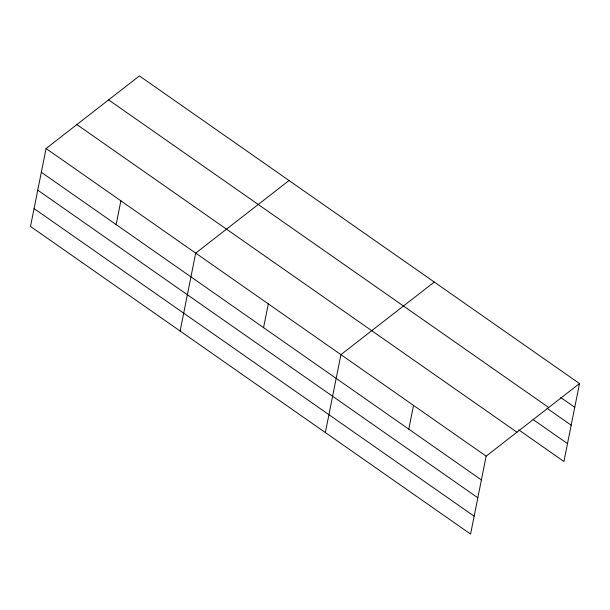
<?xml version="1.0" encoding="UTF-8"?>
<svg xmlns="http://www.w3.org/2000/svg" width="610" height="610" viewBox="0 0 610 610"><rect width="100%" height="100%" fill="white"/><g stroke="black" fill="none" stroke-linecap="round" stroke-linejoin="round"><path stroke-width="0.91" d="M46.07 148.527L30.5 226.44L470.577 534.078L486.147 456.158L579.5 383.56L139.423 75.922L46.07 148.527L486.147 456.158M116.136 224.579L120.879 200.82M180.125 331.039L195.696 253.119L289.048 180.522M263.558 327.639L268.308 303.879M325.351 432.559L340.921 354.639L434.274 282.041M408.784 429.158L413.534 405.398M579.5 383.56L563.93 461.473L518.645 429.821M560.697 397.491L574.75 407.312M108.618 99.88L548.695 407.518M546.979 408.265L571.181 425.185M533.148 419.588L567.506 443.6M76.875 124.57L516.952 432.2M41.32 172.279L481.397 479.917M37.751 190.152L477.828 497.791M34.069 208.567L474.145 516.205"/></g></svg>
